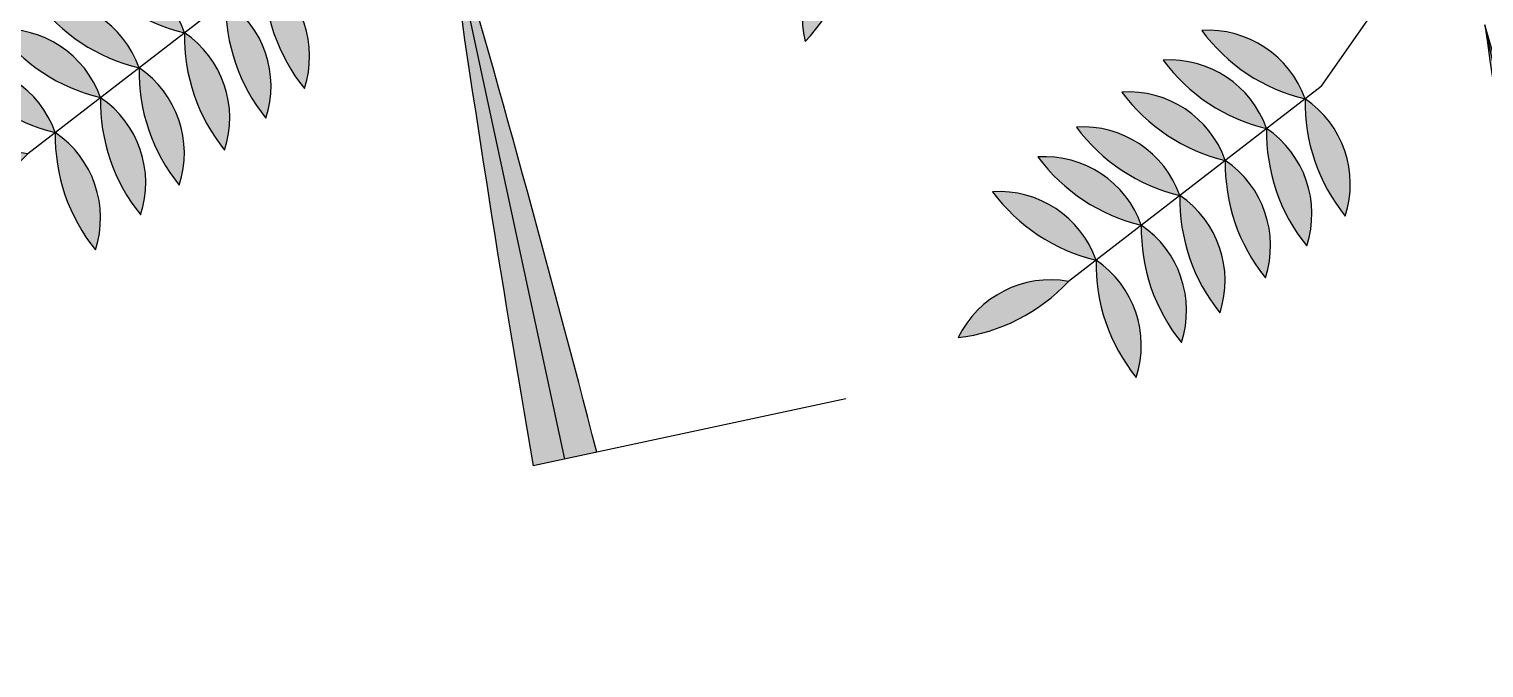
# Model space of a CAD drawing. Header units: millimetres. Extents: x -176651 to 388869, y -469666 to 486614.
# Drawn here: x 263175 to 266873, y 153913 to 155539 of the extents above; entities that cross this region are included whole.
import ezdxf

# ---------------------------------------------------------------- set-up
doc = ezdxf.new("R2010")
doc.units = ezdxf.units.MM
doc.layers.get('Defpoints').update_dxf_attribs({"color": 252})
doc.layers.add('A- FURNITURE', color=252, linetype='Continuous', lineweight=0)
doc.layers.add('ad-Road', color=8, linetype='Continuous')
doc.layers.add('ad-Road Hatch', color=8, linetype='Continuous')

# ---------------------------------------------------------------- blocks, each defined once
blk = doc.blocks.new('A$C4fb60e89')
at = {"layer": 'ad-Road Hatch', "ltscale": 5, "transparency": 33554687}
h = blk.add_hatch(dxfattribs=at)
h.set_pattern_fill('AR-HBONE', color=256, scale=15)
h.set_pattern_definition([(45, (-193247.7, -428758.8), (0, 2155.2615), [4572, -1524]), (135, (-192170.1, -427681.1), (2e-13, 2155.2615), [4572, -1524])])
h.paths.add_polyline_path([(175594.5, -250241), (169177.9, -249341.1), (167473.5, -249057.1), (167473.5, -138693.9), (101313.5, -138693.9), (101313.5, -199953.9), (101307.7, -237994.6), (101040.4, -268291), (101007.7, -280967.7), (101066.4, -293683.6), (101242.5, -311127.2), (100909.9, -319343.6), (100949.1, -333937.5), (100668.7, -366959.6), (100727.3, -390982.9), (100668.7, -404585.6), (100538.2, -420418.5), (100466.5, -428758.8), (92426.2, -427265.5), (92163.5, -427209.5), (92163.5, -321453.9), (24803.5, -321453.9), (24803.5, -412960.5), (15653.5, -411028.6), (15653.5, -321452.2), (-19535.1, -321452.2), (-34427.5, -319476.7), (-65207.4, -315394.6), (-171770.1, -301268.1), (-185853.9, -298333.1), (-193247.7, -296831.5), (-193244, -292907.6), (-191913.8, -285219.4), (-191838.8, -284678.8), (-183397.4, -286393.2), (-169722.9, -289242.8), (-53141.2, -304697.5), (-18730.1, -309262.2), (15653.3, -309262.2), (15653.5, 703.4), (24803.5, 1114.6), (24803.5, -129543.9), (92163.5, -129543.9), (92163.5, 15133.3), (101313.5, 17712.8), (101313.5, -129543.9), (167473.5, -129543.9), (167473.5, 35551.6), (175738, 37855), (175848.8, 28595.3), (175835.8, 25947.4), (175777.1, 14040.5), (175855.3, 2315.8), (175659.7, -18036.1), (175731.4, -34038.6), (175718.4, -46839.2), (175672.7, -63402.4), (175816.2, -82071.9), (175542.3, -106356), (175490.2, -124640.8), (175574.9, -145018.8), (175731.4, -168892), (175796.6, -181268.8), (175796.6, -192667.4), (175744.5, -208200.3), (175829.2, -223276.8), (175887.9, -234871.1)])
h.paths.add_polyline_path([(24803.5, -309263.9), (92163.5, -309263.9), (92163.5, -138693.9), (24803.5, -138693.9)], flags=16)
blk = doc.blocks.new('RGBB')
at = {"layer": 'Defpoints', "linetype": 'Continuous', "true_color": 0x999b37, "transparency": 33554559}
for points in [[(260795.233, 1945753.5972, 0.177771), (260795.4411, 1945753.3602, 0.334535)], [(260795.1188, 1945753.5499, 0.177771), (260795.3268, 1945753.313, 0.334535)], [(260794.9962, 1945753.4991, 0.177771), (260795.2042, 1945753.2622, 0.334535)], [(260794.8613, 1945753.4433, 0.177771), (260795.0694, 1945753.2064, 0.334535)], [(260795.7705, 1945751.9667), (260795.8531, 1945751.9623), (260795.9313, 1945753.422, 0.007963)], [(260795.8531, 1945751.9623), (260795.9358, 1945751.9578, 0.007963), (260795.9313, 1945753.422)], [(260794.7469, 1945753.396, 0.177771), (260794.955, 1945753.1591, 0.334535)], [(260794.6126, 1945753.3404, 0.177771), (260794.8207, 1945753.1035, 0.334535)], [(260795.4411, 1945753.3602, 0.177771), (260795.4613, 1945753.0456, 0.334535)], [(260795.3268, 1945753.313, 0.177771), (260795.347, 1945752.9983, 0.334535)], [(260795.2042, 1945753.2622, 0.177771), (260795.2244, 1945752.9476, 0.334535)], [(260795.0694, 1945753.2064, 0.177771), (260795.0896, 1945752.8918, 0.334535)], [(260794.955, 1945753.1591, 0.177771), (260794.9752, 1945752.8444, 0.334535)], [(260794.4304, 1945753.0054, 0.177771), (260794.7391, 1945753.0697, 0.334535)], [(260794.8207, 1945753.1035, 0.177771), (260794.8409, 1945752.7888, 0.334535)], [(260796.7211, 1945752.8269, 0.177771), (260796.9153, 1945753.0753, 0.334535)]]:
    blk.add_hatch(color=55, dxfattribs=at).paths.add_polyline_path(points)
at = {"layer": 'Defpoints', "color": 55, "linetype": 'Continuous', "true_color": 0x999b37, "transparency": 33554559}
for p, q in [((260795.489, 1945753.3801, 129.9135), (260795.8042, 1945753.643, 129.9135)), ((260795.8531, 1945751.9623, 129.9135), (260795.9313, 1945753.422, 129.9135)), ((260795.489, 1945753.3801, 129.9135), (260794.7391, 1945753.0697, 129.9135)), ((260795.489, 1945753.3801, 129.9135), (260794.7391, 1945753.0697, 129.9135)), ((260796.5821, 1945751.9232, 129.9135), (260795.7705, 1945751.9667, 129.9135))]:
    blk.add_line(p, q, dxfattribs=at)
for centre, radius, start, end in [((260795.1798, 1945753.3406, 129.9135), 0.262, 4.2964, 78.2839), ((260795.6597, 1945753.762, 129.9135), 0.4574, 201.1297, 241.4506), ((260795.0656, 1945753.2933, 129.9135), 0.262, 4.2964, 78.2839), ((260795.5454, 1945753.7148, 129.9135), 0.4574, 201.1297, 241.4506), ((260794.943, 1945753.2426, 129.9135), 0.262, 4.2964, 78.2839), ((260795.4228, 1945753.664, 129.9135), 0.4574, 201.1297, 241.4506), ((260794.8081, 1945753.1868, 129.9135), 0.262, 4.2964, 78.2839), ((260795.288, 1945753.6082, 129.9135), 0.4574, 201.1297, 241.4506), ((260841.5386, 1945747.6449, 129.9135), 45.9717, 172.7808, 174.60572), ((260749.9679, 1945752.55, 129.9135), 45.9717, 359.26191, 1.08683), ((260794.6937, 1945753.1394, 129.9135), 0.262, 4.2964, 78.2839), ((260795.1736, 1945753.5609, 129.9135), 0.4574, 201.1297, 241.4506), ((260794.5594, 1945753.0839, 129.9135), 0.262, 4.2964, 78.2839), ((260795.0393, 1945753.5053, 129.9135), 0.4574, 201.1297, 241.4506), ((260795.8797, 1945753.2305, 129.9135), 0.4574, 163.5152, 203.8361), ((260795.2423, 1945753.1895, 129.9135), 0.262, 326.6819, 40.6694), ((260795.7654, 1945753.1832, 129.9135), 0.4574, 163.5152, 203.8361), ((260795.1281, 1945753.1422, 129.9135), 0.262, 326.6819, 40.6694), ((260795.6428, 1945753.1324, 129.9135), 0.4574, 163.5152, 203.8361), ((260795.0055, 1945753.0915, 129.9135), 0.262, 326.6819, 40.6694), ((260795.508, 1945753.0766, 129.9135), 0.4574, 163.5152, 203.8361), ((260794.8707, 1945753.0357, 129.9135), 0.262, 326.6819, 40.6694), ((260795.3936, 1945753.0293, 129.9135), 0.4574, 163.5152, 203.8361), ((260794.7562, 1945752.9883, 129.9135), 0.262, 326.6819, 40.6694), ((260794.6274, 1945752.8327, 129.9135), 0.262, 64.7814, 138.7689), ((260795.2593, 1945752.9737, 129.9135), 0.4574, 163.5152, 203.8361), ((260794.6219, 1945752.9327, 129.9135), 0.262, 326.6819, 40.6694), ((260794.4971, 1945753.4579, 129.9135), 0.4574, 261.6147, 301.9356), ((260796.9831, 1945752.8222, 129.9135), 0.262, 104.9925, 178.98), ((260796.4799, 1945753.2155, 129.9135), 0.4574, 301.8258, 342.1467)]:
    blk.add_arc(centre, radius, start, end, dxfattribs=at)
blk = doc.blocks.new('zw$1761')
at = {"color": 6, "xscale": 39.3712485404797, "yscale": 39.3712485404797, "zscale": 39.3712485404797, "rotation": 15.20137085992779}
for p in [(10182223.2, -76617285.12, -5758.7), (10182327.36, -76617297.9, -5758.34)]:
    blk.add_blockref('RGBB', p, dxfattribs=at)

msp = doc.modelspace()

# ---------------------------------------------------------------- block references
at = {"layer": 'ad-Road', "ltscale": 5}
msp.add_blockref('A$C4fb60e89', (191838.8, 428758.8), dxfattribs=at)

# ---------------------------------------------------------------- next in the draw order: block references
at = {"layer": 'A- FURNITURE', "color": 6, "xscale": 25.39807961885639, "yscale": 25.39807961885639, "zscale": 25.39807961885639}
msp.add_blockref('zw$1761', (173126.7, 121263.1), dxfattribs=at)

doc.saveas('drawing.dxf')
